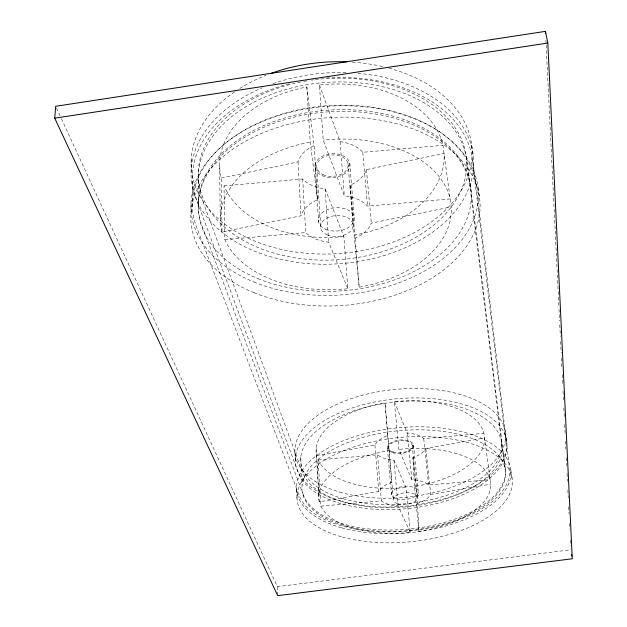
<?xml version="1.0" encoding="UTF-8"?>
<svg xmlns="http://www.w3.org/2000/svg" width="627" height="627" viewBox="0 0 627 627"><rect width="100%" height="100%" fill="white"/><g stroke="black" fill="none" stroke-linecap="round" stroke-linejoin="round"><path stroke-width="0.47" stroke-dasharray="3.13 2.35" d="M192.403 206.424L192.481 179.244M191.086 212.059L191.125 200.914M191.243 168.248L191.282 157.612M221.331 178.052L298.052 161.876A35.065 23.834 -3.9 0 1 314.119 145.589L306.838 86.926A112.429 76.557 -3.9 0 0 221.331 178.052L222.005 231.998L300.976 215.806A36.084 23.379 -4 0 1 317.552 199.747L314.119 145.589M359.2 287.15L354.459 238.487L350.132 185.208A35.065 23.834 -3.9 0 0 366.458 169.611L444.104 153.419A112.429 76.557 -3.9 0 1 354.937 234.937L359.2 287.15A115.705 75.13 -4 0 0 451.26 206.91L442.944 145.292A112.429 76.557 -3.9 0 0 319.449 85.013L323.226 140.127L344.317 195.843A36.084 23.379 -4 0 1 367.594 206.134L450.123 198.931A115.705 75.13 -4 0 0 323.226 140.127M354.459 238.487A36.084 23.379 -4 0 0 371.317 223.118L451.26 206.91M316.666 455.516L374.922 445.076A26.389 13.496 -5.4 0 1 387.69 435.585L385.033 402.949A84.535 43.294 -5.4 0 0 316.666 455.516L319.237 501.859L378.779 491.49A26.961 13.057 -5.3 0 1 391.867 482.249L385.033 402.949M414.471 486.45L412.911 457.616A26.389 13.496 -5.4 0 0 425.804 448.415L484.585 437.967A84.535 43.294 -5.4 0 1 414.471 486.45L418.938 531.304A86.369 41.876 -5.3 0 0 490.808 484.099L483.926 433.375A84.535 43.294 -5.4 0 0 394.407 401.688L398.89 449.371L411.845 479.639A26.961 13.057 -5.3 0 1 428.649 485.008L490.173 479.655A86.369 41.876 -5.3 0 0 398.89 449.371M418.938 531.304L417.504 503.442A26.961 13.057 -5.3 0 0 430.725 494.484L490.808 484.099M61.415 118.722L277.377 586.66L570.774 549.793M319.449 85.013L340.108 141.718A35.065 23.834 -3.9 0 1 362.774 152.29L442.944 145.292M224.011 185.858L302.7 178.993A35.065 23.834 -3.9 0 0 325.099 188.876L343.855 236.528L347.82 288.757A115.705 75.13 -4 0 1 224.764 239.639L224.011 185.858A112.429 76.557 -3.9 0 0 343.855 236.528M224.764 239.639L305.71 232.586A36.084 23.379 -4 0 0 328.713 242.179L347.82 288.757M394.407 401.688L407.236 432.991A26.389 13.496 -5.4 0 1 423.719 438.61L483.926 433.375M318.187 459.952L377.556 454.787A26.389 13.496 -5.4 0 0 393.913 460.116L405.975 487.555L410.262 532.409A86.369 41.876 -5.3 0 1 320.781 506.146L318.187 459.952A84.535 43.294 -5.4 0 0 405.975 487.555M320.781 506.146L381.42 500.871A26.961 13.057 -5.3 0 0 398.098 505.95L410.262 532.409M56.493 108.063L60.999 117.829M471.7 145.213L473.26 155.668M478.064 187.786L479.702 198.735M326.487 77.913A140.37 94.52 -3.9 0 1 472.397 159.571L476.387 186.36L509.532 468.408A106.425 52.315 -5.3 0 1 416.32 530.136A106.425 52.315 -5.3 0 1 299.314 495.808L196.572 227.045A142.407 93.635 -3.9 0 1 311.909 107.405A142.407 93.635 -3.9 0 1 476.387 186.36M466.214 156.711L470.885 188.829M505.464 432.873L506.788 441.949M510.809 469.67L512.173 479.067M501.482 442.654L505.44 470.368M306.838 86.926L310.224 142.063L317.552 199.747M472.397 159.571L506.185 445.288A105.281 53.193 -5.4 0 1 414.118 507.854A105.281 53.193 -5.4 0 1 298.24 472.648L196.588 200.068A140.37 94.52 -3.9 0 1 289.157 83.869M425.804 448.415L430.725 494.484M423.719 438.61L428.649 485.008M413.538 445.029L418.217 491.262M412.229 445.201L417.449 497.117M412.911 457.616L417.504 503.442M407.236 432.991L411.845 479.639M350.132 185.208L354.937 234.937M393.913 460.116L398.098 505.95M366.458 169.611L371.317 223.118M362.774 152.29L367.594 206.134M387.69 435.585L393.38 500.236M387.431 448.477L391.538 494.727M377.556 454.787L381.42 500.871M374.922 445.076L378.779 491.49M349.748 163.208L354.161 216.911M348.016 163.467L352.915 223.823M340.108 141.718L344.317 195.843M325.099 188.876L328.713 242.179M316.917 168.06L320.797 228.455M315.005 165.207L318.594 222.052M302.7 178.993L305.71 232.586M316.165 448.485L318.743 495.064M298.052 161.876L300.976 215.806M545.89 40.152L546.086 44.07M546.133 45.042L558.116 290.567M558.163 291.547L558.829 305.247M559.025 309.158L559.597 320.891M559.786 324.81L560.358 336.542M560.601 341.433L561.173 353.173M561.408 358.064L561.941 368.825M562.223 374.695L562.748 385.456M563.038 391.326L563.516 401.108M563.845 407.95L564.276 416.759M564.661 424.581L565.092 433.39M565.468 441.212L565.852 449.034M566.283 457.843L566.667 465.665M567.043 473.495L567.427 481.317M567.858 490.118L568.242 497.948M568.673 506.749L569.002 513.599M569.481 523.38L569.771 529.251M570.296 540.012L570.578 545.882M300.733 457.263L302.073 485.259M294.925 452.553L295.341 461.699M296.602 489.624L297.033 499.092M277.377 586.66L277.659 594.749M219.63 165.7L220.265 219.881M198.234 175.027L198.234 207.6M319.237 501.859A86.369 41.876 -5.3 0 1 389.304 450.633M315.365 79.637A134.39 90.766 -3.9 0 1 457.843 196.964A134.39 90.766 -3.9 0 1 230.987 232.374A134.39 90.766 -3.9 0 1 302.982 81.573M303.923 81.392A134.39 90.766 -3.9 0 1 307.724 80.734M311.541 80.154A134.39 90.766 -3.9 0 1 313.453 79.888M358.017 73.304A141.514 95.61 -3.9 0 1 458.212 207.325A141.514 95.61 -3.9 0 1 234.741 241.183A141.514 95.61 -3.9 0 1 262.345 87.796M272.941 83.704A141.514 95.61 -3.9 0 1 346.66 72.614M222.005 231.998A115.705 75.13 -4 0 1 310.224 142.063M388.834 68.116A140.707 95.931 -3.8 0 1 451.401 203.814A140.707 95.931 -3.8 0 1 243.127 235.697A140.707 95.931 -3.8 0 1 234.898 91.675M239.765 88.493A140.707 95.931 -3.8 0 1 265.887 75.358M352.35 62.151A140.707 95.931 -3.8 0 1 383.277 66.713M303.515 495.259L202.145 226.237A136.615 89.802 -3.9 0 1 312.897 111.778A136.615 89.802 -3.9 0 1 470.65 187.191L505.237 468.965A102.107 50.184 -5.3 0 1 415.826 528.31A102.107 50.184 -5.3 0 1 303.515 495.259M302.394 472.107L202.082 199.261A134.656 90.656 -3.9 0 1 311.11 84.057A134.656 90.656 -3.9 0 1 466.747 160.402L501.945 445.852A101.018 51.03 -5.4 0 1 413.624 505.997A101.018 51.03 -5.4 0 1 302.394 472.107M393.121 451.996A11.874 6.074 -5.4 0 0 412.182 446.792A11.874 6.074 -5.4 0 0 396.115 441.345A11.874 6.074 -5.4 0 0 393.121 451.996M397.847 503.763A12.164 5.847 -5.3 0 0 417.394 498.653A12.164 5.847 -5.3 0 0 400.974 493.488A12.164 5.847 -5.3 0 0 397.847 503.763M323.132 174.659A15.777 10.722 -3.9 0 0 348.11 166.265A15.777 10.722 -3.9 0 0 326.095 156.068A15.777 10.722 -3.9 0 0 323.132 174.659M327.176 234.89A16.294 10.487 -4 0 0 352.993 226.559A16.294 10.487 -4 0 0 330.319 216.676A16.294 10.487 -4 0 0 327.176 234.89M396.483 498.661A13.48 6.529 -5.3 0 0 418.146 492.979A13.48 6.529 -5.3 0 0 399.963 487.195A13.48 6.529 -5.3 0 0 396.483 498.661M392.298 452.569A13.191 6.748 -5.4 0 0 413.483 446.8A13.191 6.748 -5.4 0 0 395.645 440.742A13.191 6.748 -5.4 0 0 392.298 452.569M344.889 525.787A102.177 50.136 -5.3 0 0 505.182 478.08A102.177 50.136 -5.3 0 0 361.285 437.881A102.177 50.136 -5.3 0 0 344.889 525.787M343.196 498.778A100.861 51.148 -5.4 0 0 501.271 450.515A100.861 51.148 -5.4 0 0 358.973 409.172A100.861 51.148 -5.4 0 0 343.196 498.778M340.155 500.902A106.19 53.859 -5.4 0 0 506.538 450.037A106.19 53.859 -5.4 0 0 356.677 406.547A106.19 53.859 -5.4 0 0 340.155 500.902M341.801 527.871A107.57 52.793 -5.3 0 0 510.527 477.594A107.57 52.793 -5.3 0 0 358.965 435.31A107.57 52.793 -5.3 0 0 341.801 527.871M342.358 537.01A108.04 52.425 -5.3 0 0 511.875 486.944A108.04 52.425 -5.3 0 0 359.749 445.068A108.04 52.425 -5.3 0 0 342.358 537.01M339.615 492.054A105.736 54.196 -5.4 0 0 505.237 441A105.736 54.196 -5.4 0 0 355.924 397.134A105.736 54.196 -5.4 0 0 339.615 492.054M325.64 229.2A18.042 11.686 -4 0 0 354.247 219.959A18.042 11.686 -4 0 0 329.144 208.924A18.042 11.686 -4 0 0 325.64 229.2M322.082 175.631A17.532 11.913 -3.9 0 0 349.842 166.32A17.532 11.913 -3.9 0 0 325.405 154.979A17.532 11.913 -3.9 0 0 322.082 175.631M258.097 278.694A136.733 89.747 -3.9 0 0 470.963 202.552A136.733 89.747 -3.9 0 0 275.269 122.767A136.733 89.747 -3.9 0 0 258.097 278.694M253.88 282.009A143.975 94.544 -3.9 0 0 478.095 201.894A143.975 94.544 -3.9 0 0 272.102 117.766A143.975 94.544 -3.9 0 0 253.88 282.009M254.092 292.707A144.821 94.152 -3.9 0 0 479.71 212.796A144.821 94.152 -3.9 0 0 272.659 129.107A144.821 94.152 -3.9 0 0 254.092 292.707"/><path stroke-width="0.94" d="M54.729 118.174L55.678 106.292L545.459 31.35L547.826 43.036L572.271 558.775L277.69 595.65L54.729 118.174L547.826 43.036M571.518 554.284L571.816 556.078M545.459 31.35L545.561 33.309M270.496 73.594A140.707 95.931 -3.8 0 1 346.692 61.854"/></g></svg>
